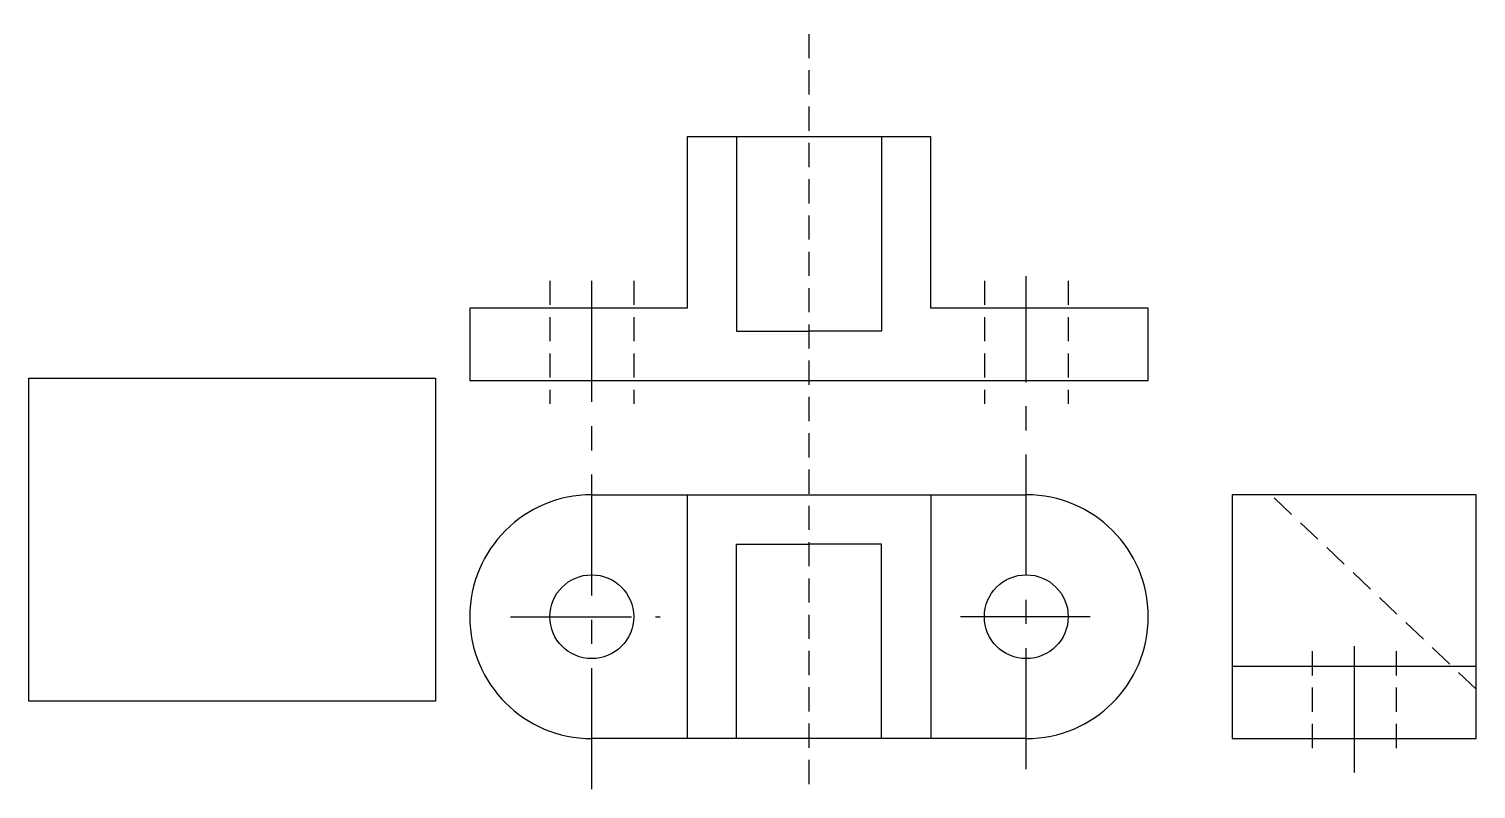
# Model space of a CAD drawing. Header units: millimetres. Extents: x -116 to 264, y -107 to 92.
import ezdxf

# ---------------------------------------------------------------- set-up
doc = ezdxf.new("R2010")
doc.units = ezdxf.units.MM
doc.linetypes.add('CENTER', pattern=[50.8, 31.75, -6.35, 6.35, -6.35])
doc.linetypes.add('HIDDEN', pattern=[9.525, 6.35, -3.175])
picture_1 = doc.add_image_def('image1.jpg', size_in_pixel=(561, 446))

msp = doc.modelspace()

# ---------------------------------------------------------------- linework, layer by layer
at = {"linetype": 'HIDDEN'}
for p, q in [((89, -105.88), (89, 92.3)), ((21, 26.2), (21, -6.06)), ((43, 26.2), (43, -6.06)), ((135, 26.2), (135, -6.06)), ((157, 26.2), (157, -6.06)), ((264, -80.96), (210.17, -29.96)), ((221, -71.04), (221, -99.19)), ((243, -71.04), (243, -99.19))]:
    msp.add_line(p, q, dxfattribs=at)
for p, q in [((70, 64), (70, 13)), ((108, 64), (108, 13)), ((70, 13), (89, 13)), ((108, 13), (89, 13)), ((57, -29.96), (57, -93.96)), ((121, -29.96), (121, -93.96)), ((70, -93.96), (70, -42.96)), ((70, -42.96), (89, -42.96)), ((108, -42.96), (89, -42.96)), ((108, -93.96), (108, -42.96)), ((162.76, -61.96), (128.72, -61.96)), ((232, -69.7), (232, -102.87)), ((200, -74.96), (264, -74.96)), ((264, -93.96), (264, -80.96))]:
    msp.add_line(p, q)
at = {"linetype": 'CENTER'}
for p, q in [((32, -107.2), (32, 27.41)), ((146, -101.97), (146, 27.41)), ((10.66, -61.96), (49.96, -61.96))]:
    msp.add_line(p, q, dxfattribs=at)
for points in [[(121, 19), (121, 64), (57, 64), (57, 19)], [(57, 19), (0, 19), (0, 0), (178, 0), (178, 19), (121, 19)], [(32, -29.96), (146, -29.96)], [(146, -93.96), (32, -93.96)]]:
    msp.add_lwpolyline(points)
msp.add_lwpolyline([(200, -93.96), (264, -93.96), (264, -29.96), (200, -29.96)], close=True)
for centre in [(32, -61.96), (146, -61.96)]:
    msp.add_circle(centre, 11)
for centre, start, end in [((32, -61.96), 90, 270), ((146, -61.96), 270, 90)]:
    msp.add_arc(centre, 32, start, end)

# ---------------------------------------------------------------- pictures from other files: only their frames are drawn
image = msp.add_image(picture_1, insert=(-115.66, -84.11), size_in_units=(106.66, 84.79))
image.dxf.flags = 7

doc.saveas('drawing.dxf')
